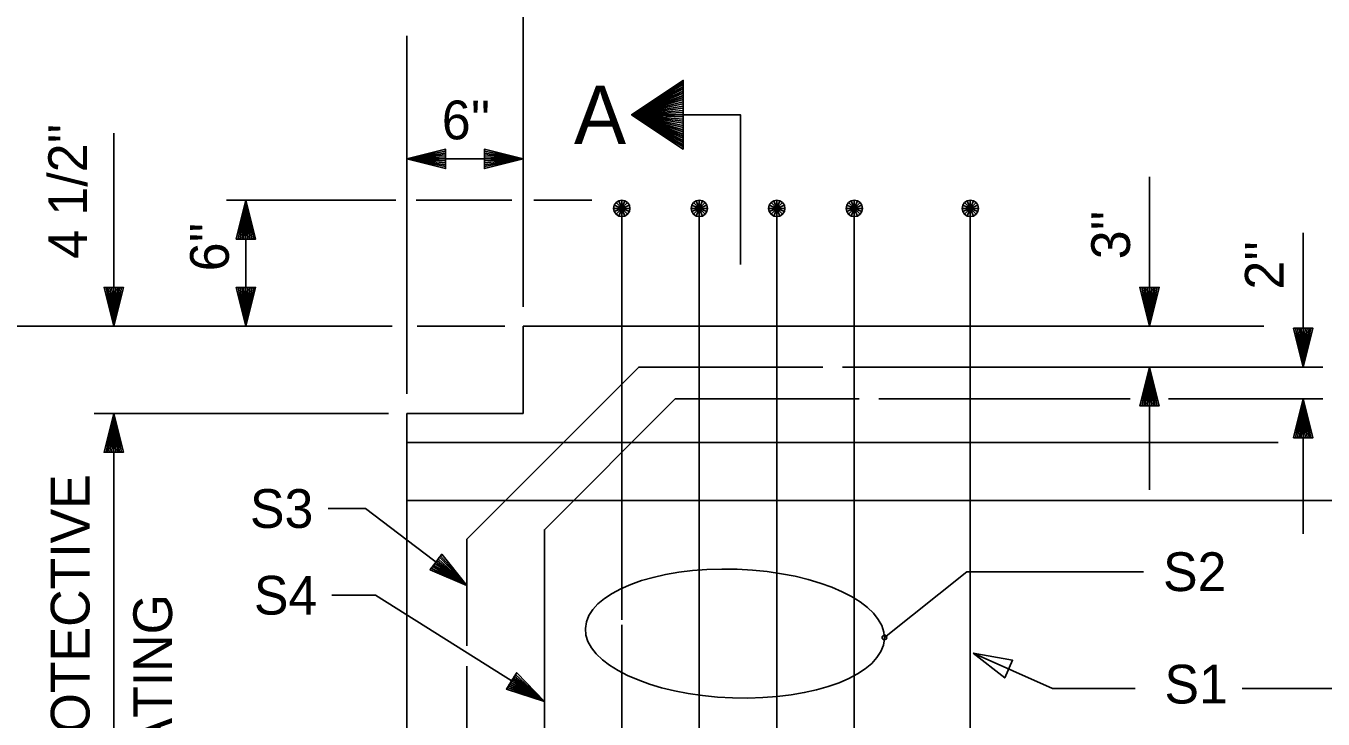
# Model space of a CAD drawing. Extents: x 0 to 34.4, y 0 to 25.6.
# Drawn here: x 2.359 to 6.543, y 4.667 to 6.902 of the extents above; entities that cross this region are included whole.
import ezdxf

# ---------------------------------------------------------------- set-up
doc = ezdxf.new("R2010")
doc.units = 0
for name, color, linetype in [('Arrowhead Terminators', 7, 'Continuous'), ('Dimension Lines', 7, 'Continuous'), ('Rebar Lines', 7, 'Continuous'), ('Sup Concrete Girder Lines', 7, 'Continuous'), ('Text', 7, 'Continuous')]:
    doc.layers.add(name, color=color, linetype=linetype)

msp = doc.modelspace()

# ---------------------------------------------------------------- linework, layer by layer
at = {"layer": 'Arrowhead Terminators'}
msp.add_lwpolyline([(5.4147, 4.8789), (5.5162, 4.7996), (5.5417, 4.8566)], close=True, dxfattribs=at)
at = {"layer": 'Dimension Lines'}
for p, q in [((3.9626, 5.9967), (3.9626, 7.0212)), ((3.5876, 5.7155), (3.5876, 6.8707)), ((2.6421, 6.5563), (2.6421, 5.9337)), ((3.5876, 6.4735), (3.9626, 6.4735)), ((5.9832, 5.9337), (5.9832, 6.4151)), ((3.5519, 6.34), (3.0054, 6.34)), ((3.0684, 6.34), (3.0684, 5.9337)), ((3.9258, 6.34), (3.6176, 6.34)), ((4.1841, 6.34), (3.9972, 6.34)), ((6.4791, 5.8022), (6.4791, 6.2346)), ((3.5405, 5.9337), (2.0603, 5.9337)), ((3.9035, 5.9337), (3.6204, 5.9337)), ((4.9926, 5.8022), (6.5421, 5.8022)), ((5.9832, 5.4064), (5.9832, 5.8022)), ((5.1097, 5.6993), (5.921, 5.6993)), ((6.0444, 5.6993), (6.5421, 5.6993)), ((6.4791, 5.2646), (6.4791, 5.6993)), ((3.5285, 5.6525), (2.5791, 5.6525)), ((2.6421, 5.6525), (2.6421, 3.6837))]:
    msp.add_line(p, q, dxfattribs=at)
for points in [[(4.4789, 6.7267), (4.3127, 6.616), (4.4789, 6.7199), (4.4789, 6.713), (4.3127, 6.616), (4.4789, 6.7061), (4.4789, 6.6991), (4.3127, 6.616), (4.4789, 6.6922), (4.4789, 6.6853), (4.3127, 6.616), (4.4789, 6.6783), (4.4789, 6.6714), (4.3127, 6.616), (4.4789, 6.6645), (4.4789, 6.6575), (4.3127, 6.616), (4.4789, 6.6506), (4.4789, 6.6437), (4.3127, 6.616), (4.4789, 6.6367), (4.4789, 6.6298), (4.3127, 6.616), (4.4789, 6.6229), (4.4789, 6.609), (4.3127, 6.616), (4.4789, 6.6021), (4.4789, 6.5952), (4.3127, 6.616), (4.4789, 6.5882), (4.4789, 6.5813), (4.3127, 6.616), (4.4789, 6.5744), (4.4789, 6.5675), (4.3127, 6.616), (4.4789, 6.5605), (4.4789, 6.5536), (4.3127, 6.616), (4.4789, 6.5466), (4.4789, 6.5398), (4.3127, 6.616), (4.4789, 6.5328), (4.4789, 6.5259), (4.3127, 6.616), (4.4789, 6.5189), (4.4789, 6.512), (4.3127, 6.616), (4.4789, 6.5052), (4.4789, 6.7267), (4.3127, 6.616), (4.4789, 6.7199)], [(4.6636, 6.1325), (4.6636, 6.616), (4.3127, 6.616)], [(3.7126, 6.4735), (3.7126, 6.4673), (3.5876, 6.4735), (3.7126, 6.461), (3.7126, 6.4548), (3.5876, 6.4735), (3.7126, 6.4485), (3.7126, 6.4423), (3.5876, 6.4735), (3.7126, 6.5048), (3.7126, 6.4985), (3.5876, 6.4735), (3.7126, 6.4923), (3.7126, 6.486), (3.5876, 6.4735), (3.7126, 6.4798), (3.7126, 6.4423), (3.7126, 6.5048), (3.5876, 6.4735), (3.7126, 6.4423)], [(3.8376, 6.4735), (3.8376, 6.4798), (3.9626, 6.4735), (3.8376, 6.486), (3.8376, 6.4923), (3.9626, 6.4735), (3.8376, 6.4985), (3.8376, 6.5048), (3.9626, 6.4735), (3.8376, 6.4423), (3.8376, 6.4485), (3.9626, 6.4735), (3.8376, 6.4548), (3.8376, 6.461), (3.9626, 6.4735), (3.8376, 6.4673), (3.8376, 6.5048), (3.8376, 6.4423), (3.9626, 6.4735), (3.8376, 6.5048)], [(3.0684, 6.215), (3.0621, 6.215), (3.0684, 6.34), (3.0559, 6.215), (3.0496, 6.215), (3.0684, 6.34), (3.0434, 6.215), (3.0371, 6.215), (3.0684, 6.34), (3.0996, 6.215), (3.0934, 6.215), (3.0684, 6.34), (3.0871, 6.215), (3.0809, 6.215), (3.0684, 6.34), (3.0746, 6.215), (3.0371, 6.215), (3.0996, 6.215), (3.0684, 6.34), (3.0371, 6.215)], [(2.6421, 6.0587), (2.6483, 6.0587), (2.6421, 5.9337), (2.6546, 6.0587), (2.6608, 6.0587), (2.6421, 5.9337), (2.6671, 6.0587), (2.6733, 6.0587), (2.6421, 5.9337), (2.6108, 6.0587), (2.6171, 6.0587), (2.6421, 5.9337), (2.6233, 6.0587), (2.6296, 6.0587), (2.6421, 5.9337), (2.6358, 6.0587), (2.6733, 6.0587), (2.6108, 6.0587), (2.6421, 5.9337), (2.6733, 6.0587)], [(3.0684, 6.0587), (3.0746, 6.0587), (3.0684, 5.9337), (3.0809, 6.0587), (3.0871, 6.0587), (3.0684, 5.9337), (3.0934, 6.0587), (3.0996, 6.0587), (3.0684, 5.9337), (3.0371, 6.0587), (3.0434, 6.0587), (3.0684, 5.9337), (3.0496, 6.0587), (3.0559, 6.0587), (3.0684, 5.9337), (3.0621, 6.0587), (3.0996, 6.0587), (3.0371, 6.0587), (3.0684, 5.9337), (3.0996, 6.0587)], [(5.9832, 6.0587), (5.9895, 6.0587), (5.9832, 5.9337), (5.9957, 6.0587), (6.002, 6.0587), (5.9832, 5.9337), (6.0082, 6.0587), (6.0145, 6.0587), (5.9832, 5.9337), (5.952, 6.0587), (5.9582, 6.0587), (5.9832, 5.9337), (5.9645, 6.0587), (5.9707, 6.0587), (5.9832, 5.9337), (5.977, 6.0587), (6.0145, 6.0587), (5.952, 6.0587), (5.9832, 5.9337), (6.0145, 6.0587)], [(6.4791, 5.9272), (6.4854, 5.9272), (6.4791, 5.8022), (6.4916, 5.9272), (6.4979, 5.9272), (6.4791, 5.8022), (6.5041, 5.9272), (6.5104, 5.9272), (6.4791, 5.8022), (6.4479, 5.9272), (6.4541, 5.9272), (6.4791, 5.8022), (6.4604, 5.9272), (6.4666, 5.9272), (6.4791, 5.8022), (6.4729, 5.9272), (6.5104, 5.9272), (6.4479, 5.9272), (6.4791, 5.8022), (6.5104, 5.9272)], [(5.9832, 5.6772), (5.977, 5.6772), (5.9832, 5.8022), (5.9707, 5.6772), (5.9645, 5.6772), (5.9832, 5.8022), (5.9582, 5.6772), (5.952, 5.6772), (5.9832, 5.8022), (6.0145, 5.6772), (6.0082, 5.6772), (5.9832, 5.8022), (6.002, 5.6772), (5.9957, 5.6772), (5.9832, 5.8022), (5.9895, 5.6772), (5.952, 5.6772), (6.0145, 5.6772), (5.9832, 5.8022), (5.952, 5.6772)], [(6.4791, 5.5743), (6.4729, 5.5743), (6.4791, 5.6993), (6.4666, 5.5743), (6.4604, 5.5743), (6.4791, 5.6993), (6.4541, 5.5743), (6.4479, 5.5743), (6.4791, 5.6993), (6.5104, 5.5743), (6.5041, 5.5743), (6.4791, 5.6993), (6.4979, 5.5743), (6.4916, 5.5743), (6.4791, 5.6993), (6.4854, 5.5743), (6.4479, 5.5743), (6.5104, 5.5743), (6.4791, 5.6993), (6.4479, 5.5743)], [(2.6421, 5.5275), (2.6358, 5.5275), (2.6421, 5.6525), (2.6296, 5.5275), (2.6233, 5.5275), (2.6421, 5.6525), (2.6171, 5.5275), (2.6108, 5.5275), (2.6421, 5.6525), (2.6733, 5.5275), (2.6671, 5.5275), (2.6421, 5.6525), (2.6608, 5.5275), (2.6546, 5.5275), (2.6421, 5.6525), (2.6483, 5.5275), (2.6108, 5.5275), (2.6733, 5.5275), (2.6421, 5.6525), (2.6108, 5.5275)], [(3.781, 5.098), (3.4541, 5.3458), (3.3333, 5.3458)], [(3.6814, 5.1735), (3.6852, 5.1785), (3.781, 5.098), (3.689, 5.1835), (3.6928, 5.1884), (3.781, 5.098), (3.6965, 5.1934), (3.7003, 5.1984), (3.781, 5.098), (3.6626, 5.1486), (3.6663, 5.1536), (3.781, 5.098), (3.6701, 5.1586), (3.6739, 5.1635), (3.781, 5.098), (3.6777, 5.1685), (3.7003, 5.1984), (3.6626, 5.1486), (3.781, 5.098), (3.7003, 5.1984)], [(5.128, 4.9301), (5.3941, 5.1421), (5.9639, 5.1421)], [(4.031, 4.7232), (3.4858, 5.0662), (3.346, 5.0662)], [(5.4147, 4.8789), (5.6703, 4.7652), (5.9368, 4.7652)], [(6.8985, 4.8789), (6.6429, 4.7652), (6.2824, 4.7652)], [(3.9252, 4.7897), (3.9285, 4.795), (4.031, 4.7232), (3.9319, 4.8003), (3.9352, 4.8056), (4.031, 4.7232), (3.9385, 4.8109), (3.9418, 4.8162), (4.031, 4.7232), (3.9085, 4.7633), (3.9119, 4.7686), (4.031, 4.7232), (3.9152, 4.7739), (3.9185, 4.7791), (4.031, 4.7232), (3.9219, 4.7845), (3.9418, 4.8162), (3.9085, 4.7633), (4.031, 4.7232), (3.9418, 4.8162)]]:
    msp.add_lwpolyline(points, dxfattribs=at)
msp.add_circle((5.128, 4.9301), 0.00771, dxfattribs=at)
msp.add_ellipse((4.6456, 4.9425), major_axis=(0.4823, -0.0166), ratio=0.430171, dxfattribs=at)
at = {"layer": 'Rebar Lines'}
for p, q in [((4.2809, 4.9868), (4.2809, 6.34)), ((4.5309, 5.9963), (4.5309, 6.34)), ((4.7809, 3.9025), (4.7809, 6.34)), ((5.0309, 5.7265), (5.0309, 6.34)), ((5.4049, 3.9025), (5.4049, 6.34)), ((4.5309, 5.2265), (4.5309, 6.0065)), ((5.0309, 4.1773), (5.0309, 5.7742)), ((4.5309, 3.9025), (4.5309, 5.2504)), ((4.2809, 3.9025), (4.2809, 4.9709))]:
    msp.add_line(p, q, dxfattribs=at)
for points in [[(4.2809, 6.34), (4.291, 6.338), (4.2996, 6.3323), (4.3054, 6.3237), (4.3073, 6.3136), (4.3054, 6.3035), (4.2996, 6.2949), (4.2911, 6.2892), (4.2809, 6.2872), (4.2709, 6.2892), (4.2623, 6.2949), (4.2566, 6.3035), (4.2545, 6.3136), (4.2566, 6.3237), (4.2622, 6.3323), (4.2708, 6.338), (4.2809, 6.34), (4.2809, 6.3136), (4.2809, 6.2872), (4.2911, 6.2892), (4.2809, 6.3136), (4.2996, 6.2949), (4.3054, 6.3035), (4.2809, 6.3136), (4.3073, 6.3136), (4.3054, 6.3237), (4.2809, 6.3136), (4.2996, 6.3323), (4.291, 6.338), (4.2809, 6.3136), (4.2708, 6.338), (4.2622, 6.3323), (4.2809, 6.3136), (4.2566, 6.3237), (4.2545, 6.3136), (4.2809, 6.3136), (4.2566, 6.3035), (4.2623, 6.2949), (4.2809, 6.3136), (4.2709, 6.2892)], [(4.5309, 6.34), (4.541, 6.338), (4.5496, 6.3323), (4.5553, 6.3237), (4.5573, 6.3136), (4.5553, 6.3035), (4.5496, 6.2949), (4.541, 6.2892), (4.5309, 6.2872), (4.5208, 6.2892), (4.5122, 6.2949), (4.5065, 6.3035), (4.5045, 6.3136), (4.5065, 6.3237), (4.5122, 6.3323), (4.5208, 6.338), (4.5309, 6.34), (4.5309, 6.3136), (4.5309, 6.2872), (4.541, 6.2892), (4.5309, 6.3136), (4.5496, 6.2949), (4.5553, 6.3035), (4.5309, 6.3136), (4.5573, 6.3136), (4.5553, 6.3237), (4.5309, 6.3136), (4.5496, 6.3323), (4.541, 6.338), (4.5309, 6.3136), (4.5208, 6.338), (4.5122, 6.3323), (4.5309, 6.3136), (4.5065, 6.3237), (4.5045, 6.3136), (4.5309, 6.3136), (4.5065, 6.3035), (4.5122, 6.2949), (4.5309, 6.3136), (4.5208, 6.2892)], [(4.7809, 6.34), (4.791, 6.338), (4.7996, 6.3323), (4.8053, 6.3237), (4.8073, 6.3136), (4.8053, 6.3035), (4.7996, 6.2949), (4.791, 6.2892), (4.7809, 6.2872), (4.7708, 6.2892), (4.7622, 6.2949), (4.7565, 6.3035), (4.7545, 6.3136), (4.7565, 6.3237), (4.7622, 6.3323), (4.7708, 6.338), (4.7809, 6.34), (4.7809, 6.3136), (4.7809, 6.2872), (4.791, 6.2892), (4.7809, 6.3136), (4.7996, 6.2949), (4.8053, 6.3035), (4.7809, 6.3136), (4.8073, 6.3136), (4.8053, 6.3237), (4.7809, 6.3136), (4.7996, 6.3323), (4.791, 6.338), (4.7809, 6.3136), (4.7708, 6.338), (4.7622, 6.3323), (4.7809, 6.3136), (4.7565, 6.3237), (4.7545, 6.3136), (4.7809, 6.3136), (4.7565, 6.3035), (4.7622, 6.2949), (4.7809, 6.3136), (4.7708, 6.2892)], [(5.0309, 6.34), (5.0409, 6.338), (5.0495, 6.3323), (5.0553, 6.3237), (5.0573, 6.3136), (5.0553, 6.3035), (5.0495, 6.2949), (5.041, 6.2892), (5.0309, 6.2872), (5.0208, 6.2892), (5.0122, 6.2949), (5.0065, 6.3035), (5.0044, 6.3136), (5.0065, 6.3237), (5.0122, 6.3323), (5.0207, 6.338), (5.0309, 6.34), (5.0309, 6.3136), (5.0309, 6.2872), (5.041, 6.2892), (5.0309, 6.3136), (5.0495, 6.2949), (5.0553, 6.3035), (5.0309, 6.3136), (5.0573, 6.3136), (5.0553, 6.3237), (5.0309, 6.3136), (5.0495, 6.3323), (5.0409, 6.338), (5.0309, 6.3136), (5.0207, 6.338), (5.0122, 6.3323), (5.0309, 6.3136), (5.0065, 6.3237), (5.0044, 6.3136), (5.0309, 6.3136), (5.0065, 6.3035), (5.0122, 6.2949), (5.0309, 6.3136), (5.0208, 6.2892)], [(5.4049, 6.34), (5.4149, 6.338), (5.4235, 6.3323), (5.4293, 6.3237), (5.4313, 6.3136), (5.4293, 6.3035), (5.4235, 6.2949), (5.415, 6.2892), (5.4049, 6.2872), (5.3948, 6.2892), (5.3862, 6.2949), (5.3805, 6.3035), (5.3784, 6.3136), (5.3805, 6.3237), (5.3862, 6.3323), (5.3947, 6.338), (5.4049, 6.34), (5.4049, 6.3136), (5.4049, 6.2872), (5.415, 6.2892), (5.4049, 6.3136), (5.4235, 6.2949), (5.4293, 6.3035), (5.4049, 6.3136), (5.4313, 6.3136), (5.4293, 6.3237), (5.4049, 6.3136), (5.4235, 6.3323), (5.4149, 6.338), (5.4049, 6.3136), (5.3947, 6.338), (5.3862, 6.3323), (5.4049, 6.3136), (5.3805, 6.3237), (5.3784, 6.3136), (5.4049, 6.3136), (5.3805, 6.3035), (5.3862, 6.2949), (5.4049, 6.3136), (5.3948, 6.2892)], [(3.781, 4.9028), (3.781, 5.2475), (4.3357, 5.8022), (4.9295, 5.8022)], [(4.031, 3.9025), (4.031, 5.2775), (4.4529, 5.6993), (5.0467, 5.6993)], [(3.781, 3.9025), (3.781, 4.8375)]]:
    msp.add_lwpolyline(points, dxfattribs=at)
at = {"layer": 'Sup Concrete Girder Lines'}
for p, q in [((3.9626, 5.6525), (3.9626, 5.9337)), ((3.9626, 5.9337), (6.3524, 5.9337)), ((3.5876, 5.5587), (3.5876, 5.6525)), ((3.5876, 5.6525), (3.9626, 5.6525)), ((3.5876, 5.3712), (3.5876, 5.5587)), ((3.5876, 5.5587), (6.3983, 5.5587)), ((3.5876, 4.4337), (3.5876, 5.3712)), ((3.5876, 5.3712), (13.9001, 5.3712))]:
    msp.add_line(p, q, dxfattribs=at)

# ---------------------------------------------------------------- texts
at = {"layer": 'Text'}
for s, height, p in [('A', 0.188, (4.1268, 6.522)), ("6''", 0.125, (3.7003, 6.5365)), ('S3', 0.125, (3.0813, 5.2833)), ('S2', 0.125, (6.0269, 5.0796)), ('S4', 0.125, (3.0941, 5.0037)), ('S1', 0.125, (6.0314, 4.717))]:
    msp.add_text(s, height=height, dxfattribs=at).set_placement(p)
for s, p in [("4 1/2''", (2.5558, 6.1514)), ("3''", (5.9203, 6.1498)), ("6''", (3.0132, 6.1109)), ("2''", (6.4161, 6.0519)), ('EPOXY PROTECTIVE', (2.5639, 3.7659)), ('COATING', (2.8301, 4.3084))]:
    msp.add_text(s, height=0.125, rotation=90, dxfattribs=at).set_placement(p)

doc.saveas('drawing.dxf')
